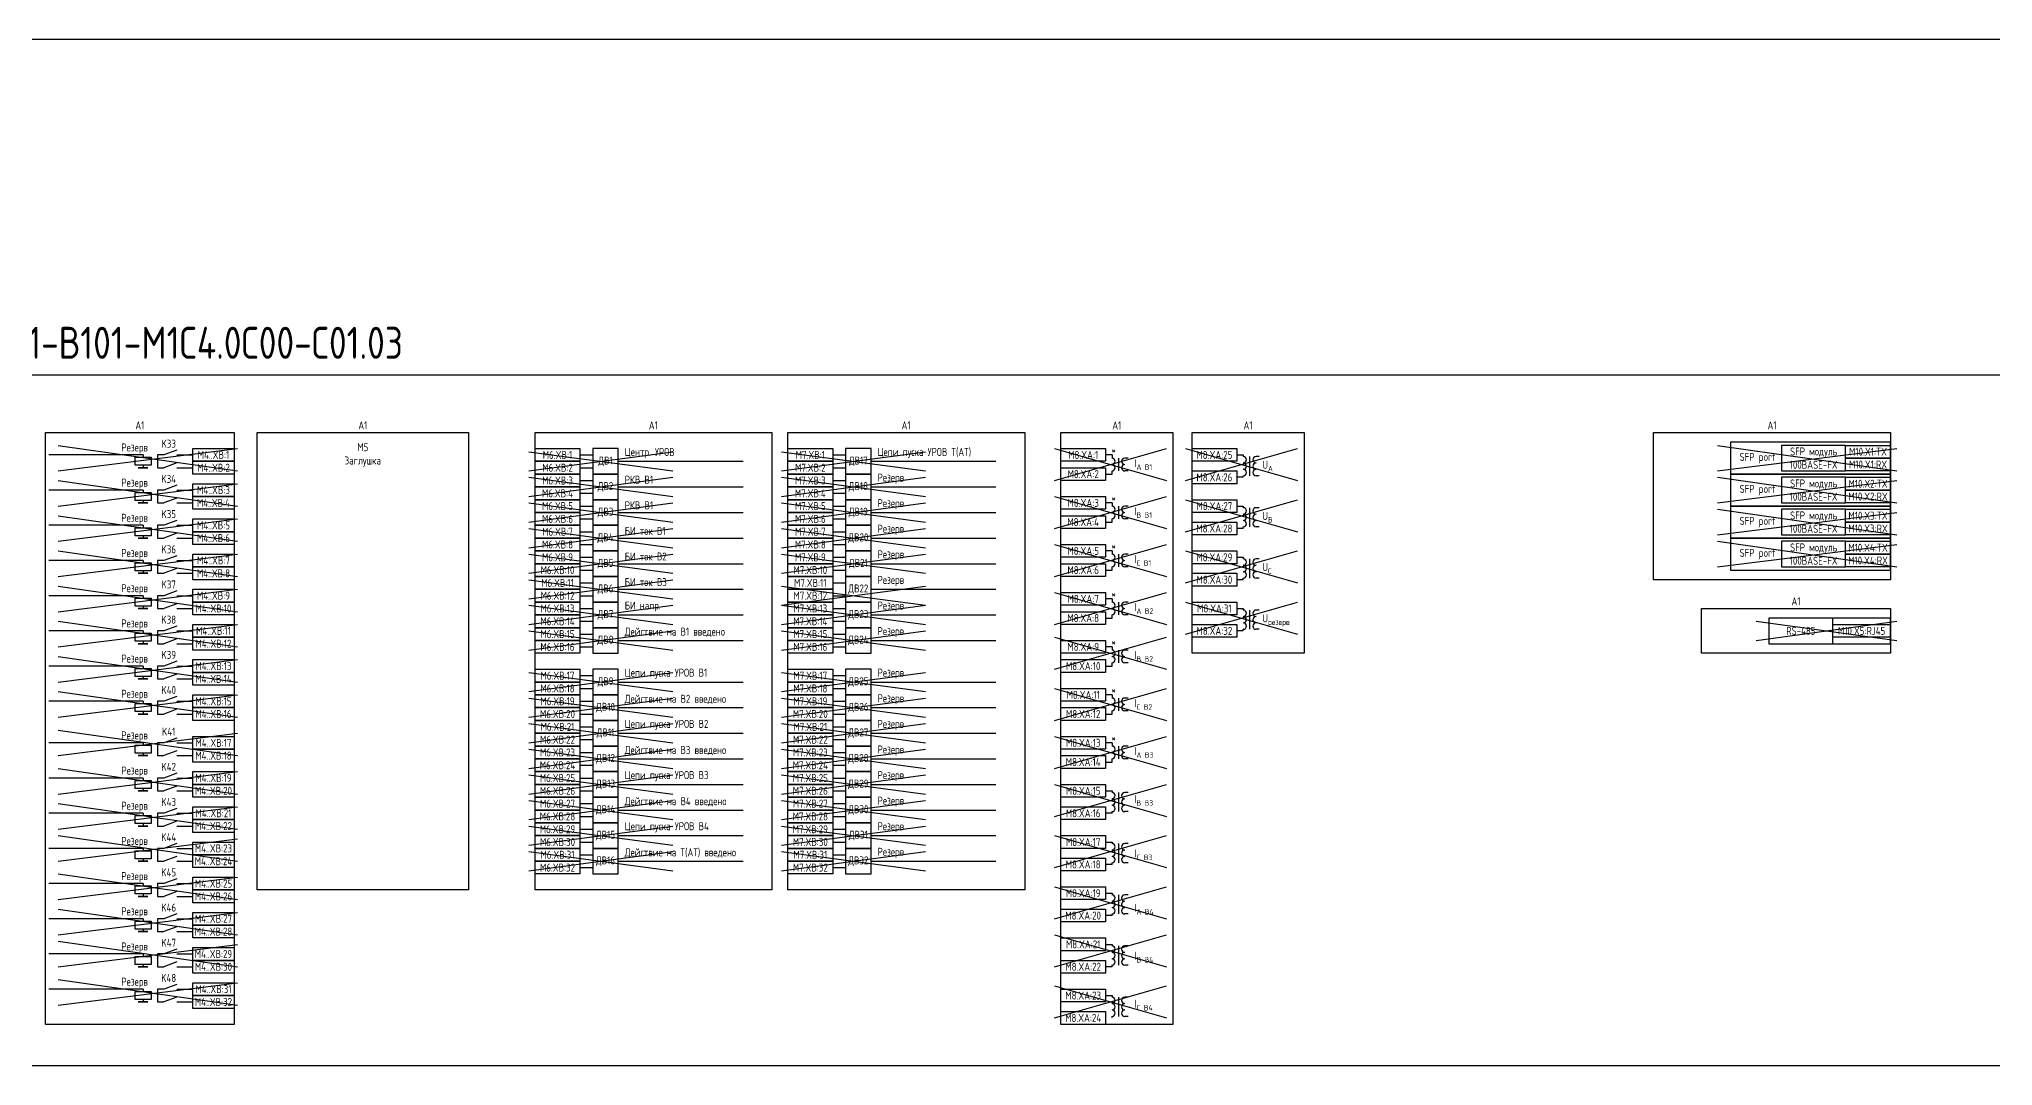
# Model space of a CAD drawing. Header units: millimetres. Extents: x -1102 to 3953, y -90 to 618.
# Drawn here: x -614 to -3, y 297 to 618 of the extents above; entities that cross this region are included whole.
import ezdxf

# ---------------------------------------------------------------- set-up
doc = ezdxf.new("R2010")
doc.units = ezdxf.units.MM
doc.styles.add('Gost_type_A', font='GOST_A.TTF')

msp = doc.modelspace()

# ---------------------------------------------------------------- linework, layer by layer
at = {"color": 210}
for p, q in [((-608, 491), (-552, 483)), ((-608, 483), (-552, 490)), ((-461, 489), (-416, 483)), ((-461, 483), (-416, 489)), ((-382, 489), (-337, 483)), ((-382, 483), (-337, 489)), ((-296.72, 490), (-261.72, 480)), ((-296.72, 480), (-261.72, 490)), ((-255.72, 490), (-220.72, 480)), ((-255.72, 480), (-220.72, 490)), ((-89.47, 491), (-33.47, 483)), ((-89.47, 483), (-33.47, 490)), ((-608, 480), (-552, 472)), ((-608, 472), (-552, 479)), ((-461, 481), (-416, 475)), ((-461, 475), (-416, 481)), ((-89.47, 481), (-33.47, 473)), ((-89.47, 473), (-33.47, 480)), ((-461, 473), (-416, 467)), ((-461, 467), (-416, 473)), ((-296.72, 475), (-261.72, 465)), ((-296.72, 465), (-261.72, 475)), ((-255.72, 474), (-220.72, 464)), ((-255.72, 464), (-220.72, 474)), ((-89.47, 471), (-33.47, 463)), ((-608, 469), (-552, 461)), ((-608, 461), (-552, 468)), ((-461, 465), (-416, 459)), ((-461, 459), (-416, 465)), ((-89.47, 463), (-33.47, 470)), ((-608, 458), (-552, 450)), ((-296.72, 460), (-261.72, 450)), ((-296.72, 450), (-261.72, 460)), ((-255.72, 458), (-220.72, 448)), ((-255.72, 448), (-220.72, 458)), ((-89.47, 461), (-33.47, 453)), ((-89.47, 453), (-33.47, 460)), ((-608, 450), (-552, 457)), ((-461, 457), (-416, 451)), ((-461, 451), (-416, 457)), ((-608, 447), (-552, 439)), ((-608, 439), (-552, 446)), ((-461, 449), (-416, 443)), ((-461, 443), (-416, 449)), ((-461, 441), (-416, 435)), ((-461, 435), (-416, 441)), ((-296.72, 445), (-261.72, 435)), ((-296.72, 435), (-261.72, 445)), ((-608, 436), (-552, 428)), ((-608, 428), (-552, 435)), ((-77.47, 436), (-33.47, 430)), ((-77.47, 430), (-33.47, 436)), ((-461, 433), (-416, 427)), ((-461, 427), (-416, 433)), ((-296.72, 431), (-261.72, 421)), ((-296.72, 421), (-261.72, 431)), ((-461, 420), (-416, 414)), ((-461, 414), (-416, 420)), ((-461, 412), (-416, 406)), ((-461, 406), (-416, 412)), ((-296.72, 415), (-261.72, 405)), ((-296.72, 405), (-261.72, 415)), ((-461, 404), (-416, 398)), ((-461, 398), (-416, 404)), ((-296.72, 400), (-261.72, 390)), ((-296.72, 390), (-261.72, 400)), ((-461, 396), (-416, 390)), ((-461, 390), (-416, 396)), ((-461, 388), (-416, 382)), ((-461, 382), (-416, 388)), ((-296.72, 385), (-261.72, 375)), ((-296.72, 375), (-261.72, 385)), ((-461, 380), (-416, 374)), ((-461, 374), (-416, 380)), ((-461, 372), (-416, 366)), ((-461, 366), (-416, 372)), ((-296.72, 369), (-261.72, 359)), ((-296.72, 359), (-261.72, 369)), ((-461, 364), (-416, 358)), ((-461, 358), (-416, 364))]:
    msp.add_line(p, q, dxfattribs=at)
at = {"ltscale": 4.32}
for p, q in [((-571, 489.5), (-575, 488)), ((-571, 485.5), (-575, 484)), ((-571, 478.5), (-575, 477)), ((-571, 474.5), (-575, 473)), ((-571, 467.5), (-575, 466)), ((-571, 463.5), (-575, 462)), ((-571, 456.5), (-575, 455)), ((-571, 452.5), (-575, 451)), ((-571, 445.5), (-575, 444)), ((-571, 441.5), (-575, 440)), ((-571, 434.5), (-575, 433)), ((-571, 430.5), (-575, 429)), ((-571, 423.5), (-575, 422)), ((-571, 419.5), (-575, 418)), ((-571, 412.5), (-575, 411)), ((-571, 408.5), (-575, 407)), ((-571, 399.5), (-575, 398)), ((-571, 395.5), (-575, 394)), ((-571, 388.5), (-575, 387)), ((-571, 384.5), (-575, 383)), ((-571, 377.5), (-575, 376)), ((-571, 373.5), (-575, 372)), ((-571, 366.5), (-575, 365)), ((-571, 362.5), (-575, 361)), ((-571, 355.5), (-575, 354)), ((-571, 351.5), (-575, 350)), ((-571, 344.5), (-575, 343)), ((-571, 340.5), (-575, 339)), ((-571, 333.5), (-575, 332)), ((-571, 329.5), (-575, 328)), ((-571, 322.5), (-575, 321)), ((-571, 318.5), (-575, 317))]:
    msp.add_line(p, q, dxfattribs=at)
for p, q in [((-581.5, 488), (-611, 488)), ((-581.5, 488), (-581.5, 487.25)), ((-581.5, 484.75), (-581.5, 484)), ((-445, 488), (-441, 488)), ((-445, 484), (-441, 484)), ((-433, 486), (-394, 486)), ((-366, 488), (-362, 488)), ((-366, 484), (-362, 484)), ((-354, 486), (-315, 486)), ((-278.72, 488), (-280.72, 488)), ((-581.5, 477), (-611, 477)), ((-581.5, 477), (-581.5, 476.25)), ((-445, 480), (-441, 480)), ((-433, 478), (-394, 478)), ((-366, 480), (-362, 480)), ((-354, 478), (-315, 478)), ((-280.72, 482), (-278.72, 482)), ((-581.5, 473.75), (-581.5, 473)), ((-445, 476), (-441, 476)), ((-445, 472), (-441, 472)), ((-366, 476), (-362, 476)), ((-366, 472), (-362, 472)), ((-278.72, 473), (-280.72, 473)), ((-581.5, 466), (-611, 466)), ((-581.5, 466), (-581.5, 465.25)), ((-445, 468), (-441, 468)), ((-433, 470), (-394, 470)), ((-366, 468), (-362, 468)), ((-354, 470), (-315, 470)), ((-280.72, 467), (-278.72, 467)), ((-581.5, 462.75), (-581.5, 462)), ((-445, 464), (-441, 464)), ((-445, 460), (-441, 460)), ((-433, 462), (-394, 462)), ((-366, 464), (-362, 464)), ((-366, 460), (-362, 460)), ((-354, 462), (-315, 462)), ((-278.72, 458), (-280.72, 458)), ((-581.5, 455), (-611, 455)), ((-581.5, 455), (-581.5, 454.25)), ((-445, 456), (-441, 456)), ((-445, 452), (-441, 452)), ((-433, 454), (-394, 454)), ((-366, 456), (-362, 456)), ((-366, 452), (-362, 452)), ((-354, 454), (-315, 454)), ((-280.72, 452), (-278.72, 452)), ((-581.5, 451.75), (-581.5, 451)), ((-445, 448), (-441, 448)), ((-433, 446), (-394, 446)), ((-366, 448), (-362, 448)), ((-354, 446), (-315, 446)), ((-581.5, 444), (-611, 444)), ((-581.5, 444), (-581.5, 443.25)), ((-581.5, 440.75), (-581.5, 440)), ((-445, 444), (-441, 444)), ((-445, 440), (-441, 440)), ((-366, 444), (-362, 444)), ((-366, 440), (-362, 440)), ((-278.72, 443), (-280.72, 443)), ((-445, 436), (-441, 436)), ((-433, 438), (-394, 438)), ((-366, 436), (-362, 436)), ((-354, 438), (-315, 438)), ((-280.72, 437), (-278.72, 437)), ((-581.5, 433), (-611, 433)), ((-581.5, 433), (-581.5, 432.25)), ((-581.5, 429.75), (-581.5, 429)), ((-445, 432), (-441, 432)), ((-445, 428), (-441, 428)), ((-433, 430), (-394, 430)), ((-366, 432), (-362, 432)), ((-366, 428), (-362, 428)), ((-354, 430), (-315, 430)), ((-278.72, 428), (-280.72, 428)), ((-581.5, 422), (-611, 422)), ((-581.5, 422), (-581.5, 421.25)), ((-280.72, 422), (-278.72, 422)), ((-581.5, 418.75), (-581.5, 418)), ((-445, 419), (-441, 419)), ((-433, 417), (-394, 417)), ((-366, 419), (-362, 419)), ((-354, 417), (-315, 417)), ((-581.5, 411), (-611, 411)), ((-581.5, 411), (-581.5, 410.25)), ((-445, 415), (-441, 415)), ((-445, 411), (-441, 411)), ((-366, 415), (-362, 415)), ((-366, 411), (-362, 411)), ((-278.72, 413), (-280.72, 413)), ((-581.5, 407.75), (-581.5, 407)), ((-445, 407), (-441, 407)), ((-445, 403), (-441, 403)), ((-433, 409), (-394, 409)), ((-366, 407), (-362, 407)), ((-366, 403), (-362, 403)), ((-354, 409), (-315, 409)), ((-280.72, 407), (-278.72, 407)), ((-581.5, 398), (-611, 398)), ((-581.5, 398), (-581.5, 397.25)), ((-445, 399), (-441, 399)), ((-433, 401), (-394, 401)), ((-366, 399), (-362, 399)), ((-354, 401), (-315, 401)), ((-278.72, 398), (-280.72, 398)), ((-581.5, 394.75), (-581.5, 394)), ((-445, 395), (-441, 395)), ((-445, 391), (-441, 391)), ((-433, 393), (-394, 393)), ((-366, 395), (-362, 395)), ((-366, 391), (-362, 391)), ((-354, 393), (-315, 393)), ((-280.72, 392), (-278.72, 392)), ((-581.5, 387), (-611, 387)), ((-581.5, 387), (-581.5, 386.25)), ((-445, 387), (-441, 387)), ((-433, 385), (-394, 385)), ((-366, 387), (-362, 387)), ((-354, 385), (-315, 385)), ((-581.5, 383.75), (-581.5, 383)), ((-445, 383), (-441, 383)), ((-445, 379), (-441, 379)), ((-366, 383), (-362, 383)), ((-366, 379), (-362, 379)), ((-581.5, 376), (-611, 376)), ((-581.5, 376), (-581.5, 375.25)), ((-581.5, 372.75), (-581.5, 372)), ((-445, 375), (-441, 375)), ((-433, 377), (-394, 377)), ((-366, 375), (-362, 375)), ((-354, 377), (-315, 377)), ((-445, 371), (-441, 371)), ((-445, 367), (-441, 367)), ((-433, 369), (-394, 369)), ((-366, 371), (-362, 371)), ((-366, 367), (-362, 367)), ((-354, 369), (-315, 369)), ((-581.5, 365), (-611, 365)), ((-581.5, 365), (-581.5, 364.25)), ((-581.5, 361.75), (-581.5, 361)), ((-445, 363), (-441, 363)), ((-433, 361), (-394, 361)), ((-366, 363), (-362, 363)), ((-354, 361), (-315, 361)), ((-445, 359), (-441, 359)), ((-366, 359), (-362, 359)), ((-581.5, 354), (-611, 354)), ((-581.5, 354), (-581.5, 353.25)), ((-581.5, 350.75), (-581.5, 350)), ((-581.5, 343), (-611, 343)), ((-581.5, 343), (-581.5, 342.25)), ((-581.5, 339.75), (-581.5, 339)), ((-581.5, 332), (-611, 332)), ((-581.5, 332), (-581.5, 331.25)), ((-581.5, 328.75), (-581.5, 328)), ((-581.5, 321), (-611, 321)), ((-581.5, 321), (-581.5, 320.25)), ((-581.5, 317.75), (-581.5, 317))]:
    msp.add_line(p, q)
at = {"ltscale": 1.08}
for p, q in [((-575, 488), (-577, 488)), ((-577, 488), (-577, 484)), ((-577, 484), (-575, 484)), ((-571, 488), (-566, 488)), ((-571, 484), (-566, 484)), ((-575, 477), (-577, 477)), ((-577, 477), (-577, 473)), ((-571, 477), (-566, 477)), ((-577, 473), (-575, 473)), ((-571, 473), (-566, 473)), ((-575, 466), (-577, 466)), ((-577, 466), (-577, 462)), ((-571, 466), (-566, 466)), ((-577, 462), (-575, 462)), ((-571, 462), (-566, 462)), ((-575, 455), (-577, 455)), ((-577, 455), (-577, 451)), ((-571, 455), (-566, 455)), ((-577, 451), (-575, 451)), ((-571, 451), (-566, 451)), ((-575, 444), (-577, 444)), ((-577, 444), (-577, 440)), ((-577, 440), (-575, 440)), ((-571, 444), (-566, 444)), ((-571, 440), (-566, 440)), ((-575, 433), (-577, 433)), ((-577, 433), (-577, 429)), ((-577, 429), (-575, 429)), ((-571, 433), (-566, 433)), ((-571, 429), (-566, 429)), ((-575, 422), (-577, 422)), ((-577, 422), (-577, 418)), ((-571, 422), (-566, 422)), ((-577, 418), (-575, 418)), ((-571, 418), (-566, 418)), ((-575, 411), (-577, 411)), ((-577, 411), (-577, 407)), ((-571, 411), (-566, 411)), ((-577, 407), (-575, 407)), ((-571, 407), (-566, 407)), ((-575, 398), (-577, 398)), ((-577, 398), (-577, 394)), ((-571, 398), (-566, 398)), ((-577, 394), (-575, 394)), ((-571, 394), (-566, 394)), ((-575, 387), (-577, 387)), ((-577, 387), (-577, 383)), ((-571, 387), (-566, 387)), ((-577, 383), (-575, 383)), ((-571, 383), (-566, 383)), ((-575, 376), (-577, 376)), ((-577, 376), (-577, 372)), ((-571, 376), (-566, 376)), ((-577, 372), (-575, 372)), ((-571, 372), (-566, 372)), ((-575, 365), (-577, 365)), ((-577, 365), (-577, 361)), ((-577, 361), (-575, 361)), ((-571, 365), (-566, 365)), ((-571, 361), (-566, 361)), ((-575, 354), (-577, 354)), ((-577, 354), (-577, 350)), ((-577, 350), (-575, 350)), ((-571, 354), (-566, 354)), ((-571, 350), (-566, 350)), ((-575, 343), (-577, 343)), ((-577, 343), (-577, 339)), ((-571, 343), (-566, 343)), ((-577, 339), (-575, 339)), ((-571, 339), (-566, 339)), ((-575, 332), (-577, 332)), ((-577, 332), (-577, 328)), ((-571, 332), (-566, 332)), ((-577, 328), (-575, 328)), ((-571, 328), (-566, 328)), ((-575, 321), (-577, 321)), ((-577, 321), (-577, 317)), ((-571, 321), (-566, 321)), ((-577, 317), (-575, 317)), ((-571, 317), (-566, 317))]:
    msp.add_line(p, q, dxfattribs=at)
at = {"ltscale": 4}
for p, q in [((-278.72, 488), (-278.72, 487)), ((-278.72, 487.5), (-278.72, 487)), ((-278.72, 482), (-278.72, 483)), ((-276.72, 487), (-276.72, 483)), ((-276.72, 487), (-276.72, 483)), ((-273.72, 487), (-274.72, 487)), ((-273.72, 487), (-274.72, 487)), ((-273.72, 483), (-274.72, 483)), ((-273.72, 483), (-274.72, 483)), ((-239.72, 488), (-237.72, 488)), ((-237.72, 488), (-237.72, 487.5)), ((-237.72, 488), (-237.72, 487.5)), ((-235.72, 487.5), (-235.72, 483.5)), ((-235.72, 485.5), (-235.72, 481.5)), ((-232.72, 487.5), (-233.72, 487.5)), ((-237.72, 481), (-239.72, 481)), ((-237.72, 481), (-237.72, 481.5)), ((-232.72, 481.5), (-233.72, 481.5)), ((-278.72, 473), (-278.72, 472)), ((-278.72, 472.5), (-278.72, 472)), ((-276.72, 472), (-276.72, 468)), ((-276.72, 472), (-276.72, 468)), ((-273.72, 472), (-274.72, 472)), ((-273.72, 472), (-274.72, 472)), ((-239.72, 472), (-237.72, 472)), ((-237.72, 472), (-237.72, 471.5)), ((-237.72, 472), (-237.72, 471.5)), ((-235.72, 471.5), (-235.72, 467.5)), ((-232.72, 471.5), (-233.72, 471.5)), ((-278.72, 467), (-278.72, 468)), ((-273.72, 468), (-274.72, 468)), ((-273.72, 468), (-274.72, 468)), ((-237.72, 465), (-239.72, 465)), ((-237.72, 465), (-237.72, 465.5)), ((-235.72, 469.5), (-235.72, 465.5)), ((-232.72, 465.5), (-233.72, 465.5)), ((-278.72, 458), (-278.72, 457)), ((-278.72, 457.5), (-278.72, 457)), ((-278.72, 452), (-278.72, 453)), ((-276.72, 457), (-276.72, 453)), ((-276.72, 457), (-276.72, 453)), ((-273.72, 457), (-274.72, 457)), ((-273.72, 457), (-274.72, 457)), ((-273.72, 453), (-274.72, 453)), ((-273.72, 453), (-274.72, 453)), ((-239.72, 456), (-237.72, 456)), ((-237.72, 456), (-237.72, 455.5)), ((-237.72, 456), (-237.72, 455.5)), ((-235.72, 455.5), (-235.72, 451.5)), ((-235.72, 453.5), (-235.72, 449.5)), ((-232.72, 455.5), (-233.72, 455.5)), ((-237.72, 449), (-239.72, 449)), ((-237.72, 449), (-237.72, 449.5)), ((-232.72, 449.5), (-233.72, 449.5)), ((-278.72, 443), (-278.72, 442)), ((-278.72, 442.5), (-278.72, 442)), ((-276.72, 442), (-276.72, 438)), ((-276.72, 442), (-276.72, 438)), ((-273.72, 442), (-274.72, 442)), ((-273.72, 442), (-274.72, 442)), ((-239.72, 440), (-237.72, 440)), ((-237.72, 440), (-237.72, 439.5)), ((-237.72, 440), (-237.72, 439.5)), ((-278.72, 437), (-278.72, 438)), ((-273.72, 438), (-274.72, 438)), ((-273.72, 438), (-274.72, 438)), ((-237.72, 433), (-237.72, 433.5)), ((-235.72, 439.5), (-235.72, 435.5)), ((-235.72, 437.5), (-235.72, 433.5)), ((-232.72, 439.5), (-233.72, 439.5)), ((-232.72, 433.5), (-233.72, 433.5)), ((-278.72, 428), (-278.72, 427)), ((-278.72, 427.5), (-278.72, 427)), ((-237.72, 433), (-239.72, 433)), ((-278.72, 422), (-278.72, 423)), ((-276.72, 427), (-276.72, 423)), ((-276.72, 427), (-276.72, 423)), ((-273.72, 427), (-274.72, 427)), ((-273.72, 427), (-274.72, 427)), ((-273.72, 423), (-274.72, 423)), ((-273.72, 423), (-274.72, 423)), ((-278.72, 413), (-278.72, 412)), ((-278.72, 412.5), (-278.72, 412)), ((-276.72, 412), (-276.72, 408)), ((-276.72, 412), (-276.72, 408)), ((-273.72, 412), (-274.72, 412)), ((-273.72, 412), (-274.72, 412)), ((-278.72, 407), (-278.72, 408)), ((-273.72, 408), (-274.72, 408)), ((-273.72, 408), (-274.72, 408)), ((-278.72, 398), (-278.72, 397)), ((-278.72, 397.5), (-278.72, 397)), ((-276.72, 397), (-276.72, 393)), ((-276.72, 397), (-276.72, 393)), ((-273.72, 397), (-274.72, 397)), ((-273.72, 397), (-274.72, 397)), ((-278.72, 392), (-278.72, 393)), ((-273.72, 393), (-274.72, 393)), ((-273.72, 393), (-274.72, 393)), ((-280.72, 383), (-278.72, 383)), ((-278.72, 383), (-278.72, 382.5)), ((-278.72, 383), (-278.72, 382.5)), ((-276.72, 382.5), (-276.72, 378.5)), ((-276.72, 380.5), (-276.72, 376.5)), ((-273.72, 382.5), (-274.72, 382.5)), ((-278.72, 376), (-280.72, 376)), ((-278.72, 376), (-278.72, 376.5)), ((-273.72, 376.5), (-274.72, 376.5)), ((-280.72, 367), (-278.72, 367)), ((-278.72, 367), (-278.72, 366.5)), ((-278.72, 367), (-278.72, 366.5)), ((-276.72, 366.5), (-276.72, 362.5)), ((-273.72, 366.5), (-274.72, 366.5)), ((-278.72, 360), (-278.72, 360.5)), ((-276.72, 364.5), (-276.72, 360.5)), ((-273.72, 360.5), (-274.72, 360.5)), ((-278.72, 360), (-280.72, 360)), ((-280.72, 351), (-278.72, 351)), ((-278.72, 351), (-278.72, 350.5)), ((-278.72, 351), (-278.72, 350.5)), ((-276.72, 350.5), (-276.72, 346.5)), ((-276.72, 348.5), (-276.72, 344.5)), ((-273.72, 350.5), (-274.72, 350.5)), ((-278.72, 344), (-280.72, 344)), ((-278.72, 344), (-278.72, 344.5)), ((-273.72, 344.5), (-274.72, 344.5)), ((-280.72, 335), (-278.72, 335)), ((-278.72, 335), (-278.72, 334.5)), ((-278.72, 335), (-278.72, 334.5)), ((-276.72, 334.5), (-276.72, 330.5)), ((-276.72, 332.5), (-276.72, 328.5)), ((-273.72, 334.5), (-274.72, 334.5)), ((-278.72, 328), (-280.72, 328)), ((-278.72, 328), (-278.72, 328.5)), ((-273.72, 328.5), (-274.72, 328.5)), ((-280.72, 319), (-278.72, 319)), ((-278.72, 319), (-278.72, 318.5)), ((-278.72, 319), (-278.72, 318.5)), ((-276.72, 318.5), (-276.72, 314.5)), ((-273.72, 318.5), (-274.72, 318.5)), ((-278.72, 312), (-278.72, 312.5)), ((-276.72, 316.5), (-276.72, 312.5)), ((-273.72, 312.5), (-274.72, 312.5))]:
    msp.add_line(p, q, dxfattribs=at)
at = {"color": 3}
for p, q in [((-382, 481), (-337, 475)), ((-382, 475), (-337, 481)), ((-382, 473), (-337, 467)), ((-382, 467), (-337, 473)), ((-382, 465), (-337, 459)), ((-382, 459), (-337, 465)), ((-382, 457), (-337, 451)), ((-382, 451), (-337, 457)), ((-382, 447), (-337, 441)), ((-382, 441), (-337, 447)), ((-382, 441), (-337, 435)), ((-382, 435), (-337, 441)), ((-255.72, 442), (-220.72, 432)), ((-255.72, 432), (-220.72, 442)), ((-382, 433), (-337, 427)), ((-382, 427), (-337, 433)), ((-608, 425), (-552, 417)), ((-608, 417), (-552, 424)), ((-382, 420), (-337, 414)), ((-382, 414), (-337, 420)), ((-608, 414), (-552, 406)), ((-608, 406), (-552, 413)), ((-382, 412), (-337, 406)), ((-382, 406), (-337, 412)), ((-382, 404), (-337, 398)), ((-382, 398), (-337, 404)), ((-608, 402), (-552, 394)), ((-608, 394), (-552, 401)), ((-382, 396), (-337, 390)), ((-382, 390), (-337, 396)), ((-608, 390), (-552, 382)), ((-608, 382), (-552, 389)), ((-382, 388), (-337, 382)), ((-382, 382), (-337, 388)), ((-608, 379), (-552, 371)), ((-382, 380), (-337, 374)), ((-382, 374), (-337, 380)), ((-608, 371), (-552, 378)), ((-608, 369), (-552, 361)), ((-608, 361), (-552, 368)), ((-382, 372), (-337, 366)), ((-382, 366), (-337, 372)), ((-382, 364), (-337, 358)), ((-382, 358), (-337, 364)), ((-608, 357), (-552, 349)), ((-608, 349), (-552, 356)), ((-296.72, 353), (-261.72, 343)), ((-296.72, 343), (-261.72, 353)), ((-608, 346), (-552, 338)), ((-608, 338), (-552, 345)), ((-608, 336), (-552, 328)), ((-296.72, 338), (-261.72, 328)), ((-296.72, 328), (-261.72, 338)), ((-608, 328), (-552, 335)), ((-608, 324), (-552, 316)), ((-608, 316), (-552, 323)), ((-296.72, 322), (-261.72, 312)), ((-296.72, 312), (-261.72, 322))]:
    msp.add_line(p, q, dxfattribs=at)
for points in [[(-1102, 618), (3953, 618), (3953, -90), (-1102, -90)], [(-840, 513), (15, 513), (15, 297), (-840, 297)], [(-612, 495), (-553, 495), (-553, 310), (-612, 310)], [(-545.82, 495), (-479.82, 495), (-479.82, 352), (-545.82, 352)], [(-459, 495), (-385, 495), (-385, 352), (-459, 352)], [(-380, 495), (-306, 495), (-306, 352), (-380, 352)], [(-294.72, 495), (-259.72, 495), (-259.72, 310), (-294.72, 310)], [(-253.72, 495), (-218.72, 495), (-218.72, 426), (-253.72, 426)], [(-109.47, 495), (-35.47, 495), (-35.47, 449), (-109.47, 449)], [(-566, 490), (-553, 490), (-553, 486), (-566, 486)], [(-459, 490), (-445, 490), (-445, 486), (-459, 486)], [(-380, 490), (-366, 490), (-366, 486), (-380, 486)], [(-294.72, 490), (-280.72, 490), (-280.72, 486), (-294.72, 486)], [(-253.72, 490), (-239.72, 490), (-239.72, 486), (-253.72, 486)], [(-35.47, 492), (-85.47, 492), (-85.47, 482), (-35.47, 482)], [(-49.47, 491), (-35.47, 491), (-35.47, 487), (-49.47, 487)], [(-579, 487.25), (-579, 484.75), (-584, 484.75), (-584, 487.25)], [(-580, 484), (-583, 484)], [(-566, 486), (-553, 486), (-553, 482), (-566, 482)], [(-459, 486), (-445, 486), (-445, 482), (-459, 482)], [(-380, 486), (-366, 486), (-366, 482), (-380, 482)], [(-294.72, 484), (-280.72, 484), (-280.72, 480), (-294.72, 480)], [(-253.72, 483), (-239.72, 483), (-239.72, 479), (-253.72, 479)], [(-49.47, 487), (-35.47, 487), (-35.47, 483), (-49.47, 483)], [(-579, 476.25), (-579, 473.75), (-584, 473.75), (-584, 476.25)], [(-566, 479), (-553, 479), (-553, 475), (-566, 475)], [(-459, 482), (-445, 482), (-445, 478), (-459, 478)], [(-459, 478), (-445, 478), (-445, 474), (-459, 474)], [(-380, 482), (-366, 482), (-366, 478), (-380, 478)], [(-380, 478), (-366, 478), (-366, 474), (-380, 474)], [(-35.47, 482), (-85.47, 482), (-85.47, 472), (-35.47, 472)], [(-49.47, 481), (-35.47, 481), (-35.47, 477), (-49.47, 477)], [(-49.47, 477), (-35.47, 477), (-35.47, 473), (-49.47, 473)], [(-580, 473), (-583, 473)], [(-566, 475), (-553, 475), (-553, 471), (-566, 471)], [(-459, 474), (-445, 474), (-445, 470), (-459, 470)], [(-380, 474), (-366, 474), (-366, 470), (-380, 470)], [(-294.72, 475), (-280.72, 475), (-280.72, 471), (-294.72, 471)], [(-253.72, 474), (-239.72, 474), (-239.72, 470), (-253.72, 470)], [(-35.47, 472), (-85.47, 472), (-85.47, 462), (-35.47, 462)], [(-49.47, 471), (-35.47, 471), (-35.47, 467), (-49.47, 467)], [(-579, 465.25), (-579, 462.75), (-584, 462.75), (-584, 465.25)], [(-566, 468), (-553, 468), (-553, 464), (-566, 464)], [(-459, 470), (-445, 470), (-445, 466), (-459, 466)], [(-459, 466), (-445, 466), (-445, 462), (-459, 462)], [(-380, 470), (-366, 470), (-366, 466), (-380, 466)], [(-380, 466), (-366, 466), (-366, 462), (-380, 462)], [(-294.72, 469), (-280.72, 469), (-280.72, 465), (-294.72, 465)], [(-253.72, 467), (-239.72, 467), (-239.72, 463), (-253.72, 463)], [(-49.47, 467), (-35.47, 467), (-35.47, 463), (-49.47, 463)], [(-580, 462), (-583, 462)], [(-566, 464), (-553, 464), (-553, 460), (-566, 460)], [(-459, 462), (-445, 462), (-445, 458), (-459, 458)], [(-459, 458), (-445, 458), (-445, 454), (-459, 454)], [(-380, 462), (-366, 462), (-366, 458), (-380, 458)], [(-380, 458), (-366, 458), (-366, 454), (-380, 454)], [(-294.72, 460), (-280.72, 460), (-280.72, 456), (-294.72, 456)], [(-253.72, 458), (-239.72, 458), (-239.72, 454), (-253.72, 454)], [(-35.47, 462), (-85.47, 462), (-85.47, 452), (-35.47, 452)], [(-49.47, 461), (-35.47, 461), (-35.47, 457), (-49.47, 457)], [(-579, 454.25), (-579, 451.75), (-584, 451.75), (-584, 454.25)], [(-566, 457), (-553, 457), (-553, 453), (-566, 453)], [(-566, 453), (-553, 453), (-553, 449), (-566, 449)], [(-459, 454), (-445, 454), (-445, 450), (-459, 450)], [(-380, 454), (-366, 454), (-366, 450), (-380, 450)], [(-294.72, 454), (-280.72, 454), (-280.72, 450), (-294.72, 450)], [(-49.47, 457), (-35.47, 457), (-35.47, 453), (-49.47, 453)], [(-580, 451), (-583, 451)], [(-566, 446), (-553, 446), (-553, 442), (-566, 442)], [(-459, 450), (-445, 450), (-445, 446), (-459, 446)], [(-459, 446), (-445, 446), (-445, 442), (-459, 442)], [(-380, 450), (-366, 450), (-366, 446), (-380, 446)], [(-380, 446), (-366, 446), (-366, 442), (-380, 442)], [(-253.72, 451), (-239.72, 451), (-239.72, 447), (-253.72, 447)], [(-579, 443.25), (-579, 440.75), (-584, 440.75), (-584, 443.25)], [(-580, 440), (-583, 440)], [(-566, 442), (-553, 442), (-553, 438), (-566, 438)], [(-459, 442), (-445, 442), (-445, 438), (-459, 438)], [(-380, 442), (-366, 442), (-366, 438), (-380, 438)], [(-294.72, 445), (-280.72, 445), (-280.72, 441), (-294.72, 441)], [(-253.72, 442), (-239.72, 442), (-239.72, 438), (-253.72, 438)], [(-94.47, 440), (-35.47, 440), (-35.47, 426), (-94.47, 426)], [(-566, 435), (-553, 435), (-553, 431), (-566, 431)], [(-459, 438), (-445, 438), (-445, 434), (-459, 434)], [(-459, 434), (-445, 434), (-445, 430), (-459, 430)], [(-380, 438), (-366, 438), (-366, 434), (-380, 434)], [(-380, 434), (-366, 434), (-366, 430), (-380, 430)], [(-294.72, 439), (-280.72, 439), (-280.72, 435), (-294.72, 435)], [(-253.72, 435), (-239.72, 435), (-239.72, 431), (-253.72, 431)], [(-53.47, 435), (-35.47, 435), (-35.47, 431), (-53.47, 431)], [(-579, 432.25), (-579, 429.75), (-584, 429.75), (-584, 432.25)], [(-580, 429), (-583, 429)], [(-566, 431), (-553, 431), (-553, 427), (-566, 427)], [(-459, 430), (-445, 430), (-445, 426), (-459, 426)], [(-380, 430), (-366, 430), (-366, 426), (-380, 426)], [(-294.72, 430), (-280.72, 430), (-280.72, 426), (-294.72, 426)], [(-566, 424), (-553, 424), (-553, 420), (-566, 420)], [(-294.72, 424), (-280.72, 424), (-280.72, 420), (-294.72, 420)], [(-579, 421.25), (-579, 418.75), (-584, 418.75), (-584, 421.25)], [(-580, 418), (-583, 418)], [(-566, 420), (-553, 420), (-553, 416), (-566, 416)], [(-459, 421), (-445, 421), (-445, 417), (-459, 417)], [(-459, 417), (-445, 417), (-445, 413), (-459, 413)], [(-380, 421), (-366, 421), (-366, 417), (-380, 417)], [(-380, 417), (-366, 417), (-366, 413), (-380, 413)], [(-579, 410.25), (-579, 407.75), (-584, 407.75), (-584, 410.25)], [(-566, 413), (-553, 413), (-553, 409), (-566, 409)], [(-459, 413), (-445, 413), (-445, 409), (-459, 409)], [(-380, 413), (-366, 413), (-366, 409), (-380, 409)], [(-294.72, 415), (-280.72, 415), (-280.72, 411), (-294.72, 411)], [(-580, 407), (-583, 407)], [(-566, 409), (-553, 409), (-553, 405), (-566, 405)], [(-459, 409), (-445, 409), (-445, 405), (-459, 405)], [(-459, 405), (-445, 405), (-445, 401), (-459, 401)], [(-380, 409), (-366, 409), (-366, 405), (-380, 405)], [(-380, 405), (-366, 405), (-366, 401), (-380, 401)], [(-294.72, 409), (-280.72, 409), (-280.72, 405), (-294.72, 405)], [(-579, 397.25), (-579, 394.75), (-584, 394.75), (-584, 397.25)], [(-566, 400), (-553, 400), (-553, 396), (-566, 396)], [(-459, 401), (-445, 401), (-445, 397), (-459, 397)], [(-459, 397), (-445, 397), (-445, 393), (-459, 393)], [(-380, 401), (-366, 401), (-366, 397), (-380, 397)], [(-380, 397), (-366, 397), (-366, 393), (-380, 393)], [(-294.72, 400), (-280.72, 400), (-280.72, 396), (-294.72, 396)], [(-580, 394), (-583, 394)], [(-566, 396), (-553, 396), (-553, 392), (-566, 392)], [(-459, 393), (-445, 393), (-445, 389), (-459, 389)], [(-380, 393), (-366, 393), (-366, 389), (-380, 389)], [(-294.72, 394), (-280.72, 394), (-280.72, 390), (-294.72, 390)], [(-579, 386.25), (-579, 383.75), (-584, 383.75), (-584, 386.25)], [(-566, 389), (-553, 389), (-553, 385), (-566, 385)], [(-566, 385), (-553, 385), (-553, 381), (-566, 381)], [(-459, 389), (-445, 389), (-445, 385), (-459, 385)], [(-459, 385), (-445, 385), (-445, 381), (-459, 381)], [(-380, 389), (-366, 389), (-366, 385), (-380, 385)], [(-380, 385), (-366, 385), (-366, 381), (-380, 381)], [(-294.72, 385), (-280.72, 385), (-280.72, 381), (-294.72, 381)], [(-580, 383), (-583, 383)], [(-459, 381), (-445, 381), (-445, 377), (-459, 377)], [(-380, 381), (-366, 381), (-366, 377), (-380, 377)], [(-579, 375.25), (-579, 372.75), (-584, 372.75), (-584, 375.25)], [(-566, 378), (-553, 378), (-553, 374), (-566, 374)], [(-566, 374), (-553, 374), (-553, 370), (-566, 370)], [(-459, 377), (-445, 377), (-445, 373), (-459, 373)], [(-459, 373), (-445, 373), (-445, 369), (-459, 369)], [(-380, 377), (-366, 377), (-366, 373), (-380, 373)], [(-380, 373), (-366, 373), (-366, 369), (-380, 369)], [(-294.72, 378), (-280.72, 378), (-280.72, 374), (-294.72, 374)], [(-580, 372), (-583, 372)], [(-566, 367), (-553, 367), (-553, 363), (-566, 363)], [(-459, 369), (-445, 369), (-445, 365), (-459, 365)], [(-380, 369), (-366, 369), (-366, 365), (-380, 365)], [(-294.72, 369), (-280.72, 369), (-280.72, 365), (-294.72, 365)], [(-579, 364.25), (-579, 361.75), (-584, 361.75), (-584, 364.25)], [(-580, 361), (-583, 361)], [(-566, 363), (-553, 363), (-553, 359), (-566, 359)], [(-459, 365), (-445, 365), (-445, 361), (-459, 361)], [(-459, 361), (-445, 361), (-445, 357), (-459, 357)], [(-380, 365), (-366, 365), (-366, 361), (-380, 361)], [(-380, 361), (-366, 361), (-366, 357), (-380, 357)], [(-294.72, 362), (-280.72, 362), (-280.72, 358), (-294.72, 358)], [(-566, 356), (-553, 356), (-553, 352), (-566, 352)], [(-579, 353.25), (-579, 350.75), (-584, 350.75), (-584, 353.25)], [(-580, 350), (-583, 350)], [(-566, 352), (-553, 352), (-553, 348), (-566, 348)], [(-294.72, 353), (-280.72, 353), (-280.72, 349), (-294.72, 349)], [(-579, 342.25), (-579, 339.75), (-584, 339.75), (-584, 342.25)], [(-566, 345), (-553, 345), (-553, 341), (-566, 341)], [(-294.72, 346), (-280.72, 346), (-280.72, 342), (-294.72, 342)], [(-580, 339), (-583, 339)], [(-566, 341), (-553, 341), (-553, 337), (-566, 337)], [(-294.72, 337), (-280.72, 337), (-280.72, 333), (-294.72, 333)], [(-579, 331.25), (-579, 328.75), (-584, 328.75), (-584, 331.25)], [(-566, 334), (-553, 334), (-553, 330), (-566, 330)], [(-566, 330), (-553, 330), (-553, 326), (-566, 326)], [(-294.72, 330), (-280.72, 330), (-280.72, 326), (-294.72, 326)], [(-580, 328), (-583, 328)], [(-579, 320.25), (-579, 317.75), (-584, 317.75), (-584, 320.25)], [(-566, 323), (-553, 323), (-553, 319), (-566, 319)], [(-566, 319), (-553, 319), (-553, 315), (-566, 315)], [(-294.72, 321), (-280.72, 321), (-280.72, 317), (-294.72, 317)], [(-580, 317), (-583, 317)], [(-294.72, 314), (-280.72, 314), (-280.72, 310), (-294.72, 310)]]:
    msp.add_lwpolyline(points, close=True)
at = {"ltscale": 4}
for points in [[(-441, 482), (-433, 482), (-433, 490), (-441, 490)], [(-362, 482), (-354, 482), (-354, 490), (-362, 490)], [(-69.47, 483), (-49.47, 483), (-49.47, 491), (-69.47, 491)], [(-441, 474), (-433, 474), (-433, 482), (-441, 482)], [(-362, 474), (-354, 474), (-354, 482), (-362, 482)], [(-69.47, 473), (-49.47, 473), (-49.47, 481), (-69.47, 481)], [(-441, 466), (-433, 466), (-433, 474), (-441, 474)], [(-362, 466), (-354, 466), (-354, 474), (-362, 474)], [(-69.47, 463), (-49.47, 463), (-49.47, 471), (-69.47, 471)], [(-441, 458), (-433, 458), (-433, 466), (-441, 466)], [(-362, 458), (-354, 458), (-354, 466), (-362, 466)], [(-441, 450), (-433, 450), (-433, 458), (-441, 458)], [(-362, 450), (-354, 450), (-354, 458), (-362, 458)], [(-69.47, 453), (-49.47, 453), (-49.47, 461), (-69.47, 461)], [(-441, 442), (-433, 442), (-433, 450), (-441, 450)], [(-362, 442), (-354, 442), (-354, 450), (-362, 450)], [(-441, 434), (-433, 434), (-433, 442), (-441, 442)], [(-362, 434), (-354, 434), (-354, 442), (-362, 442)], [(-441, 426), (-433, 426), (-433, 434), (-441, 434)], [(-362, 426), (-354, 426), (-354, 434), (-362, 434)], [(-73.47, 429), (-35.47, 429), (-35.47, 437), (-73.47, 437)], [(-73.47, 429), (-53.47, 429), (-53.47, 437), (-73.47, 437)], [(-441, 413), (-433, 413), (-433, 421), (-441, 421)], [(-362, 413), (-354, 413), (-354, 421), (-362, 421)], [(-441, 405), (-433, 405), (-433, 413), (-441, 413)], [(-362, 405), (-354, 405), (-354, 413), (-362, 413)], [(-441, 397), (-433, 397), (-433, 405), (-441, 405)], [(-362, 397), (-354, 397), (-354, 405), (-362, 405)], [(-441, 389), (-433, 389), (-433, 397), (-441, 397)], [(-362, 389), (-354, 389), (-354, 397), (-362, 397)], [(-441, 381), (-433, 381), (-433, 389), (-441, 389)], [(-362, 381), (-354, 381), (-354, 389), (-362, 389)], [(-441, 373), (-433, 373), (-433, 381), (-441, 381)], [(-362, 373), (-354, 373), (-354, 381), (-362, 381)], [(-441, 365), (-433, 365), (-433, 373), (-441, 373)], [(-362, 365), (-354, 365), (-354, 373), (-362, 373)], [(-441, 357), (-433, 357), (-433, 365), (-441, 365)], [(-362, 357), (-354, 357), (-354, 365), (-362, 365)]]:
    msp.add_lwpolyline(points, close=True, dxfattribs=at)
for centre, start, end in [((-278.72, 486), 270, 90), ((-278.72, 486), 270, 90), ((-278.72, 484), 270, 90), ((-278.72, 484), 270, 90), ((-274.72, 486), 90, 270), ((-274.72, 486), 90, 270), ((-274.72, 484), 90, 270), ((-274.72, 484), 90, 270), ((-237.72, 486.5), 270, 90), ((-237.72, 484.5), 270, 90), ((-237.72, 482.5), 270, 90), ((-233.72, 486.5), 90, 270), ((-233.72, 486.5), 90, 270), ((-233.72, 484.5), 90, 270), ((-233.72, 484.5), 90, 270), ((-233.72, 482.5), 90, 270), ((-278.72, 471), 270, 90), ((-278.72, 471), 270, 90), ((-274.72, 471), 90, 270), ((-274.72, 471), 90, 270), ((-237.72, 470.5), 270, 90), ((-233.72, 470.5), 90, 270), ((-233.72, 470.5), 90, 270), ((-278.72, 469), 270, 90), ((-278.72, 469), 270, 90), ((-274.72, 469), 90, 270), ((-274.72, 469), 90, 270), ((-237.72, 468.5), 270, 90), ((-237.72, 466.5), 270, 90), ((-233.72, 468.5), 90, 270), ((-233.72, 468.5), 90, 270), ((-233.72, 466.5), 90, 270), ((-278.72, 456), 270, 90), ((-278.72, 456), 270, 90), ((-278.72, 454), 270, 90), ((-278.72, 454), 270, 90), ((-274.72, 456), 90, 270), ((-274.72, 456), 90, 270), ((-274.72, 454), 90, 270), ((-274.72, 454), 90, 270), ((-237.72, 454.5), 270, 90), ((-237.72, 452.5), 270, 90), ((-233.72, 454.5), 90, 270), ((-233.72, 454.5), 90, 270), ((-233.72, 452.5), 90, 270), ((-233.72, 452.5), 90, 270), ((-237.72, 450.5), 270, 90), ((-233.72, 450.5), 90, 270), ((-278.72, 441), 270, 90), ((-278.72, 441), 270, 90), ((-278.72, 439), 270, 90), ((-278.72, 439), 270, 90), ((-274.72, 441), 90, 270), ((-274.72, 441), 90, 270), ((-274.72, 439), 90, 270), ((-274.72, 439), 90, 270), ((-237.72, 438.5), 270, 90), ((-237.72, 436.5), 270, 90), ((-237.72, 434.5), 270, 90), ((-233.72, 438.5), 90, 270), ((-233.72, 438.5), 90, 270), ((-233.72, 436.5), 90, 270), ((-233.72, 436.5), 90, 270), ((-233.72, 434.5), 90, 270), ((-278.72, 426), 270, 90), ((-278.72, 426), 270, 90), ((-278.72, 424), 270, 90), ((-278.72, 424), 270, 90), ((-274.72, 426), 90, 270), ((-274.72, 426), 90, 270), ((-274.72, 424), 90, 270), ((-274.72, 424), 90, 270), ((-278.72, 411), 270, 90), ((-278.72, 411), 270, 90), ((-278.72, 409), 270, 90), ((-278.72, 409), 270, 90), ((-274.72, 411), 90, 270), ((-274.72, 411), 90, 270), ((-274.72, 409), 90, 270), ((-274.72, 409), 90, 270), ((-278.72, 396), 270, 90), ((-278.72, 396), 270, 90), ((-274.72, 396), 90, 270), ((-274.72, 396), 90, 270), ((-278.72, 394), 270, 90), ((-278.72, 394), 270, 90), ((-274.72, 394), 90, 270), ((-274.72, 394), 90, 270), ((-278.72, 381.5), 270, 90), ((-278.72, 379.5), 270, 90), ((-274.72, 381.5), 90, 270), ((-274.72, 381.5), 90, 270), ((-274.72, 379.5), 90, 270), ((-274.72, 379.5), 90, 270), ((-278.72, 377.5), 270, 90), ((-274.72, 377.5), 90, 270), ((-278.72, 365.5), 270, 90), ((-274.72, 365.5), 90, 270), ((-274.72, 365.5), 90, 270), ((-278.72, 363.5), 270, 90), ((-278.72, 361.5), 270, 90), ((-274.72, 363.5), 90, 270), ((-274.72, 363.5), 90, 270), ((-274.72, 361.5), 90, 270), ((-278.72, 349.5), 270, 90), ((-278.72, 347.5), 270, 90), ((-274.72, 349.5), 90, 270), ((-274.72, 349.5), 90, 270), ((-274.72, 347.5), 90, 270), ((-274.72, 347.5), 90, 270), ((-278.72, 345.5), 270, 90), ((-274.72, 345.5), 90, 270), ((-278.72, 333.5), 270, 90), ((-278.72, 331.5), 270, 90), ((-278.72, 329.5), 270, 90), ((-274.72, 333.5), 90, 270), ((-274.72, 333.5), 90, 270), ((-274.72, 331.5), 90, 270), ((-274.72, 331.5), 90, 270), ((-274.72, 329.5), 90, 270), ((-278.72, 317.5), 270, 90), ((-274.72, 317.5), 90, 270), ((-274.72, 317.5), 90, 270), ((-278.72, 315.5), 270, 90), ((-278.72, 313.5), 270, 90), ((-274.72, 315.5), 90, 270), ((-274.72, 315.5), 90, 270), ((-274.72, 313.5), 90, 270)]:
    msp.add_arc(centre, 1, start, end, dxfattribs=at)

# ---------------------------------------------------------------- texts
at = {"line_spacing_factor": 0.9, "style": 'Gost_type_A'}
for s, insert, char_height, width, attachment_point in [('ЮНИТ-М514-ДЗО101\\PЮНИТ-М514-ДЗО-Р102-К103-К103-К103-х-В101-В101-М1С4.0С00-С01.03', (-840, 516), 10, 855, 7), ('A1', (-582.5, 496), 2.5, 59, 8), ('A1', (-512.82, 496), 2.5, 66, 8), ('A1', (-422.06, 496), 2.5, 73.8762, 8), ('A1', (-343.06, 496), 2.5, 73.8762, 8), ('A1', (-277.22, 496), 2.5, 35, 8), ('A1', (-236.22, 496), 2.5, 35, 8), ('A1', (-72.47, 496), 2.5, 74.0002, 8), ('A1', (-64.97, 441), 2.5, 59.0002, 8)]:
    msp.add_mtext(s, dxfattribs=dict(at, insert=insert, char_height=char_height, width=width, attachment_point=attachment_point))
at = {"char_height": 2.5, "style": 'Gost_type_A'}
for s, insert, width, attachment_point in [('Резерв', (-580, 490), 31.0015, 6), ('K33', (-573.5, 491.5), 5, 5), ('M4..XВ:1', (-559.5, 488), 13, 5), ('M5\\PЗаглушка', (-512.82, 488), 66, 5), ('M6.XВ:1', (-452, 488), 14, 5), ('Центр. УРОВ', (-431, 487), 35.7119, 7), ('M7.XВ:1', (-373, 488), 14, 5), ('Цепи пуска УРОВ Т(АТ)', (-352, 487), 38, 7), ('M8.XA:1', (-287.72, 488), 14, 5), ('*', (-278.22, 489.5), 3, 5), ('M8.XA:25', (-246.72, 488), 14, 5), ('SFP port', (-71.47, 487), 20, 6), ('SFP модуль 100BASE-FX', (-59.47, 487), 19.9998, 5), ('M10.X1:TX', (-42.47, 489), 14, 5), ('M4..XВ:2', (-559.5, 484), 13, 5), ('M6.XВ:2', (-452, 484), 14, 5), ('ДВ1', (-437, 486), 7.9998, 5), ('M7.XВ:2', (-373, 484), 14, 5), ('ДВ17', (-358, 486), 7.9998, 5), ('M8.XA:2', (-287.73, 482), 14.018, 5), ('\\A1;I{\\H0.7x;\\S^ A B1;}', (-271.72, 485), 8, 4), ('\\A1;U{\\H0.7x;\\S^ A;}', (-231.72, 484.5), 12, 4), ('M10.X1:RX', (-42.47, 485), 14, 5), ('Резерв', (-580, 479), 31.0015, 6), ('K34', (-573.5, 480.5), 5, 5), ('M4..XВ:3', (-559.5, 477), 13, 5), ('M6.XВ:4', (-452, 476), 14, 5), ('M6.XВ:3', (-452, 480), 14, 5), ('ДВ2', (-437, 478), 7.9998, 5), ('РКВ B1', (-431, 479), 41.1416, 7), ('M7.XВ:4', (-373, 476), 14, 5), ('M7.XВ:3', (-373, 480), 14, 5), ('ДВ18', (-358, 478), 7.9998, 5), ('Резерв', (-352, 479), 38, 7), ('M8.XA:26', (-246.73, 481), 14.018, 5), ('SFP port', (-71.47, 477), 20, 6), ('SFP модуль 100BASE-FX', (-59.47, 477), 19.9998, 5), ('M10.X2:RX', (-42.47, 475), 14, 5), ('M10.X2:TX', (-42.47, 479), 14, 5), ('K35', (-573.5, 469.5), 5, 5), ('M4..XВ:4', (-559.5, 473), 13, 5), ('M6.XВ:5', (-452, 472), 14, 5), ('ДВ3', (-437, 470), 7.9998, 5), ('РКB B1', (-431, 471), 27.8465, 7), ('M7.XВ:5', (-373, 472), 14, 5), ('ДВ19', (-358, 470), 7.9998, 5), ('Резерв', (-352, 471), 38, 7), ('M8.XA:3', (-287.72, 473), 14, 5), ('*', (-278.22, 474.5), 3, 5), ('\\A1;I{\\H0.7x;\\S^ B B1;}', (-271.72, 470), 8, 4), ('M8.XA:27', (-246.73, 472), 14.018, 5), ('\\A1;U{\\H0.7x;\\S^ B;}', (-231.72, 468.5), 12, 4), ('SFP модуль 100BASE-FX', (-59.47, 467), 19.9998, 5), ('M10.X3:TX', (-42.47, 469), 14, 5), ('Резерв', (-580, 468), 31.0015, 6), ('M4..XВ:5', (-559.5, 466), 13, 5), ('M6.XВ:6', (-452, 468), 14, 5), ('M6.XВ:7', (-452, 464), 14, 5), ('БИ ток В1', (-431, 463), 27.8465, 7), ('M7.XВ:6', (-373, 468), 14, 5), ('M7.XВ:7', (-373, 464), 14, 5), ('Резерв', (-352, 463), 38, 7), ('M8.XA:4', (-287.73, 466.99), 14.018, 5), ('M8.XA:28', (-246.73, 465), 14.018, 5), ('SFP port', (-71.47, 467), 20, 6), ('M10.X3:RX', (-42.47, 465), 14, 5), ('Резерв', (-580, 457), 31.0015, 6), ('K36', (-573.5, 458.5), 5, 5), ('M4..XВ:6', (-559.5, 462), 13, 5), ('M6.XВ:8', (-452, 460), 14, 5), ('ДВ4', (-437, 462), 7.9998, 5), ('M7.XВ:8', (-373, 460), 14, 5), ('ДВ20', (-358, 462), 7.9998, 5), ('Резерв', (-352, 455), 38, 7), ('M8.XA:5', (-287.72, 458), 14, 5), ('*', (-278.22, 459.5), 3, 5), ('SFP port', (-71.47, 457), 20, 6), ('SFP модуль 100BASE-FX', (-59.47, 457), 19.9998, 5), ('M10.X4:TX', (-42.47, 459), 14, 5), ('M4..XВ:8', (-559.5, 451), 13, 5), ('M4..XВ:7', (-559.5, 455), 13, 5), ('M6.XВ:10', (-452, 452), 14, 5), ('M6.XВ:9', (-452, 456), 14, 5), ('ДВ5', (-437, 454), 7.9998, 5), ('БИ ток В2', (-431, 455), 33.4848, 7), ('M7.XВ:10', (-373, 452), 14, 5), ('M7.XВ:9', (-373, 456), 14, 5), ('ДВ21', (-358, 454), 7.9998, 5), ('M8.XA:6', (-287.73, 451.99), 14.018, 5), ('\\A1;I{\\H0.7x;\\S^ C B1;}', (-271.72, 455), 8, 4), ('M8.XA:29', (-246.73, 456), 14.018, 5), ('\\A1;U{\\H0.7x;\\S^ С;}', (-231.72, 452.5), 12, 4), ('M10.X4:RX', (-42.47, 455), 14, 5), ('Резерв', (-580, 446), 31.0015, 6), ('K37', (-573.5, 447.5), 5, 5), ('M6.XВ:11', (-452, 448), 14, 5), ('ДВ6', (-437, 446), 7.9998, 5), ('БИ ток В3', (-431, 447), 35.3544, 7), ('M7.XВ:11', (-373, 448), 14, 5), ('ДВ22', (-358, 446), 7.9998, 5), ('Резерв', (-352, 447), 38, 7), ('M8.XA:30', (-246.73, 449), 14.018, 5), ('M4..XВ:10', (-559.5, 440), 13, 5), ('M4..XВ:9', (-559.5, 444), 13, 5), ('M6.XВ:13', (-452, 440), 14, 5), ('M6.XВ:12', (-452, 444), 14, 5), ('БИ напр.', (-431, 439), 27.8465, 7), ('M7.XВ:13', (-373, 440), 14, 5), ('M7.XВ:12', (-373, 444), 14, 5), ('Резерв', (-352, 439), 38, 7), ('M8.XA:7', (-287.72, 443), 14, 5), ('*', (-278.22, 444.5), 3, 5), ('\\A1;I{\\H0.7x;\\S^ A B2;}', (-271.72, 440), 8, 4), ('M8.XA:31', (-246.73, 440), 14.018, 5), ('Резерв', (-580, 435), 31.0015, 6), ('K38', (-573.5, 436.5), 5, 5), ('M4..XВ:11', (-559.5, 433), 13, 5), ('M6.XВ:14', (-452, 436), 14, 5), ('ДВ7', (-437, 438), 7.9998, 5), ('Действие на В1 введено', (-431, 431), 35.1602, 7), ('M7.XВ:14', (-373, 436), 14, 5), ('ДВ23', (-358, 438), 7.9998, 5), ('Резерв', (-352, 431), 38, 7), ('M8.XA:8', (-287.73, 436.99), 14.018, 5), ('M8.XA:32', (-246.73, 433), 14.018, 5), ('\\A1;U{\\H0.7x;\\S^ резерв;}', (-231.72, 436.5), 12, 4), ('RS-485', (-63.47, 433), 19.9998, 5), ('M10.X5:RJ45', (-44.47, 433), 18.0002, 5), ('M4..XВ:12', (-559.5, 429), 13, 5), ('M6.XВ:15', (-452, 432), 14, 5), ('M6.XВ:16', (-452, 428), 14, 5), ('ДВ8', (-437, 430), 7.9998, 5), ('M7.XВ:15', (-373, 432), 14, 5), ('M7.XВ:16', (-373, 428), 14, 5), ('ДВ24', (-358, 430), 7.9998, 5), ('M8.XA:9', (-287.72, 428), 14, 5), ('*', (-278.22, 429.5), 3, 5), ('Резерв', (-580, 424), 31.0015, 6), ('K39', (-573.5, 425.5), 5, 5), ('M4..XВ:13', (-559.5, 422), 13, 5), ('M8.XA:10', (-287.73, 421.99), 14.018, 5), ('\\A1;I{\\H0.7x;\\S^ B B2;}', (-271.72, 425), 8, 4), ('K40', (-573.5, 414.5), 5, 5), ('M4..XВ:14', (-559.5, 418), 13, 5), ('M6.XВ:18', (-452, 415), 14, 5), ('M6.XВ:17', (-452, 419), 14, 5), ('ДВ9', (-437, 417), 7.9998, 5), ('Цепи пуска УРОВ В1', (-431, 418), 27.8465, 7), ('M7.XВ:18', (-373, 415), 14, 5), ('M7.XВ:17', (-373, 419), 14, 5), ('ДВ25', (-358, 417), 7.9998, 5), ('Резерв', (-352, 418), 37, 7), ('Резерв', (-580, 413), 31.0015, 6), ('M4..XВ:15', (-559.5, 411), 13, 5), ('M6.XВ:19', (-452, 411), 14, 5), ('ДВ10', (-437, 409), 7.9998, 5), ('Действие на В2 введено', (-431, 410), 36.3356, 7), ('M7.XВ:19', (-373, 411), 14, 5), ('ДВ26', (-358, 409), 7.9998, 5), ('Резерв', (-352, 410), 37, 7), ('M8.XA:11', (-287.72, 413), 14, 5), ('*', (-278.22, 414.5), 3, 5), ('\\A1;I{\\H0.7x;\\S^ C B2;}', (-271.72, 410), 8, 4), ('M4..XВ:16', (-559.5, 407), 13, 5), ('M6.XВ:20', (-452, 407), 14, 5), ('M6.XВ:21', (-452, 403), 14, 5), ('Цепи пуска УРОВ В2', (-431, 402), 35.933, 7), ('M7.XВ:20', (-373, 407), 14, 5), ('M7.XВ:21', (-373, 403), 14, 5), ('Резерв', (-352, 402), 37, 7), ('M8.XA:12', (-287.73, 407), 14.018, 5), ('Резерв', (-580, 400), 31.0015, 6), ('K41', (-573.5, 401.5), 5, 5), ('M4..XВ:17', (-559.5, 398), 13, 5), ('M6.XВ:22', (-452, 399), 14, 5), ('ДВ11', (-437, 401), 7.9998, 5), ('Действие на В3 введено', (-431, 394), 41.868, 7), ('M7.XВ:22', (-373, 399), 14, 5), ('ДВ27', (-358, 401), 7.9998, 5), ('Резерв', (-352, 394), 37, 7), ('M8.XA:13', (-287.72, 398.01), 14, 5), ('*', (-278.22, 399.5), 3, 5), ('K42', (-573.5, 390.5), 5, 5), ('M4..XВ:18', (-559.5, 394), 13, 5), ('M6.XВ:24', (-452, 391), 14, 5), ('M6.XВ:23', (-452, 395), 14, 5), ('ДВ12', (-437, 393), 7.9998, 5), ('M7.XВ:24', (-373, 391), 14, 5), ('M7.XВ:23', (-373, 395), 14, 5), ('ДВ28', (-358, 393), 7.9998, 5), ('M8.XA:14', (-287.73, 392), 14.018, 5), ('\\A1;I{\\H0.7x;\\S^ A B3;}', (-271.72, 395), 10.8818, 4), ('Резерв', (-580, 389), 31.0015, 6), ('M4..XВ:19', (-559.5, 387), 13, 5), ('M6.XВ:25', (-452, 387), 14, 5), ('ДВ13', (-437, 385), 7.9998, 5), ('Цепи пуска УРОВ В3', (-431, 386), 42.9636, 7), ('M7.XВ:25', (-373, 387), 14, 5), ('ДВ29', (-358, 385), 7.9998, 5), ('Резерв', (-352, 386), 37, 7), ('Резерв', (-580, 378), 31.0015, 6), ('K43', (-573.5, 379.5), 5, 5), ('M4..XВ:20', (-559.5, 383), 13, 5), ('M6.XВ:26', (-452, 383), 14, 5), ('M6.XВ:27', (-452, 379), 14, 5), ('Действие на В4 введено', (-431, 378), 40.0707, 7), ('M7.XВ:26', (-373, 383), 14, 5), ('M7.XВ:27', (-373, 379), 14, 5), ('Резерв', (-352, 378), 37, 7), ('M8.XA:15', (-287.72, 383), 14, 5), ('\\A1;I{\\H0.7x;\\S^ B B3;}', (-271.72, 380), 8, 4), ('M4..XВ:22', (-559.5, 372), 13, 5), ('M4..XВ:21', (-559.5, 376), 13, 5), ('M6.XВ:28', (-452, 375), 14, 5), ('ДВ14', (-437, 377), 7.9998, 5), ('Цепи пуска УРОВ В4', (-431, 370), 38, 7), ('M7.XВ:28', (-373, 375), 14, 5), ('ДВ30', (-358, 377), 7.9998, 5), ('Резерв', (-352, 370), 37, 7), ('M8.XA:16', (-287.73, 376), 14.018, 5), ('Резерв', (-580, 367), 31.0015, 6), ('K44', (-573.5, 368.5), 5, 5), ('M6.XВ:29', (-452, 371), 14, 5), ('M6.XВ:30', (-452, 367), 14, 5), ('ДВ15', (-437, 369), 7.9998, 5), ('M7.XВ:29', (-373, 371), 14, 5), ('M7.XВ:30', (-373, 367), 14, 5), ('ДВ31', (-358, 369), 7.9998, 5), ('M8.XA:17', (-287.73, 367), 14.018, 5), ('M4..XВ:24', (-559.5, 361), 13, 5), ('M4..XВ:23', (-559.5, 365), 13, 5), ('M6.XВ:32', (-452, 359), 14, 5), ('M6.XВ:31', (-452, 363), 14, 5), ('ДВ16', (-437, 361), 7.9998, 5), ('Действие на Т(АТ) введено', (-431, 362), 37, 7), ('M7.XВ:32', (-373, 359), 14, 5), ('M7.XВ:31', (-373, 363), 14, 5), ('ДВ32', (-358, 361), 7.9998, 5), ('Резерв', (-352, 362), 37, 7), ('M8.XA:18', (-287.73, 360), 14.018, 5), ('\\A1;I{\\H0.7x;\\S^ C B3;}', (-271.72, 363), 8, 4), ('Резерв', (-580, 356), 31.0015, 6), ('K45', (-573.5, 357.5), 5, 5), ('M4..XВ:25', (-559.5, 354), 13, 5), ('M4..XВ:26', (-559.5, 350), 13, 5), ('M8.XA:19', (-287.73, 351), 14.018, 5), ('Резерв', (-580, 345), 31.0015, 6), ('K46', (-573.5, 346.5), 5, 5), ('M4..XВ:27', (-559.5, 343), 13, 5), ('M8.XA:20', (-287.73, 344), 14.018, 5), ('\\A1;I{\\H0.7x;\\S^ A B4;}', (-271.72, 346), 8, 4), ('K47', (-573.5, 335.5), 5, 5), ('M4..XВ:28', (-559.5, 339), 13, 5), ('M8.XA:21', (-287.73, 335), 14.018, 5), ('Резерв', (-580, 334), 31.0015, 6), ('M4..XВ:29', (-559.5, 332), 13, 5), ('\\A1;I{\\H0.7x;\\S^ B B4;}', (-271.72, 331), 8, 4), ('Резерв', (-580, 323), 31.0015, 6), ('K48', (-573.5, 324.5), 5, 5), ('M4..XВ:30', (-559.5, 328), 13, 5), ('M8.XA:22', (-287.73, 328), 14.018, 5), ('M4..XВ:32', (-559.5, 317), 13, 5), ('M4..XВ:31', (-559.5, 321), 13, 5), ('M8.XA:23', (-287.73, 319), 14.018, 5), ('\\A1;I{\\H0.7x;\\S^ C B4;}', (-271.72, 316), 8, 4), ('M8.XA:24', (-287.73, 312), 14.018, 5)]:
    msp.add_mtext(s, dxfattribs=dict(at, insert=insert, width=width, attachment_point=attachment_point))

doc.saveas('drawing.dxf')
